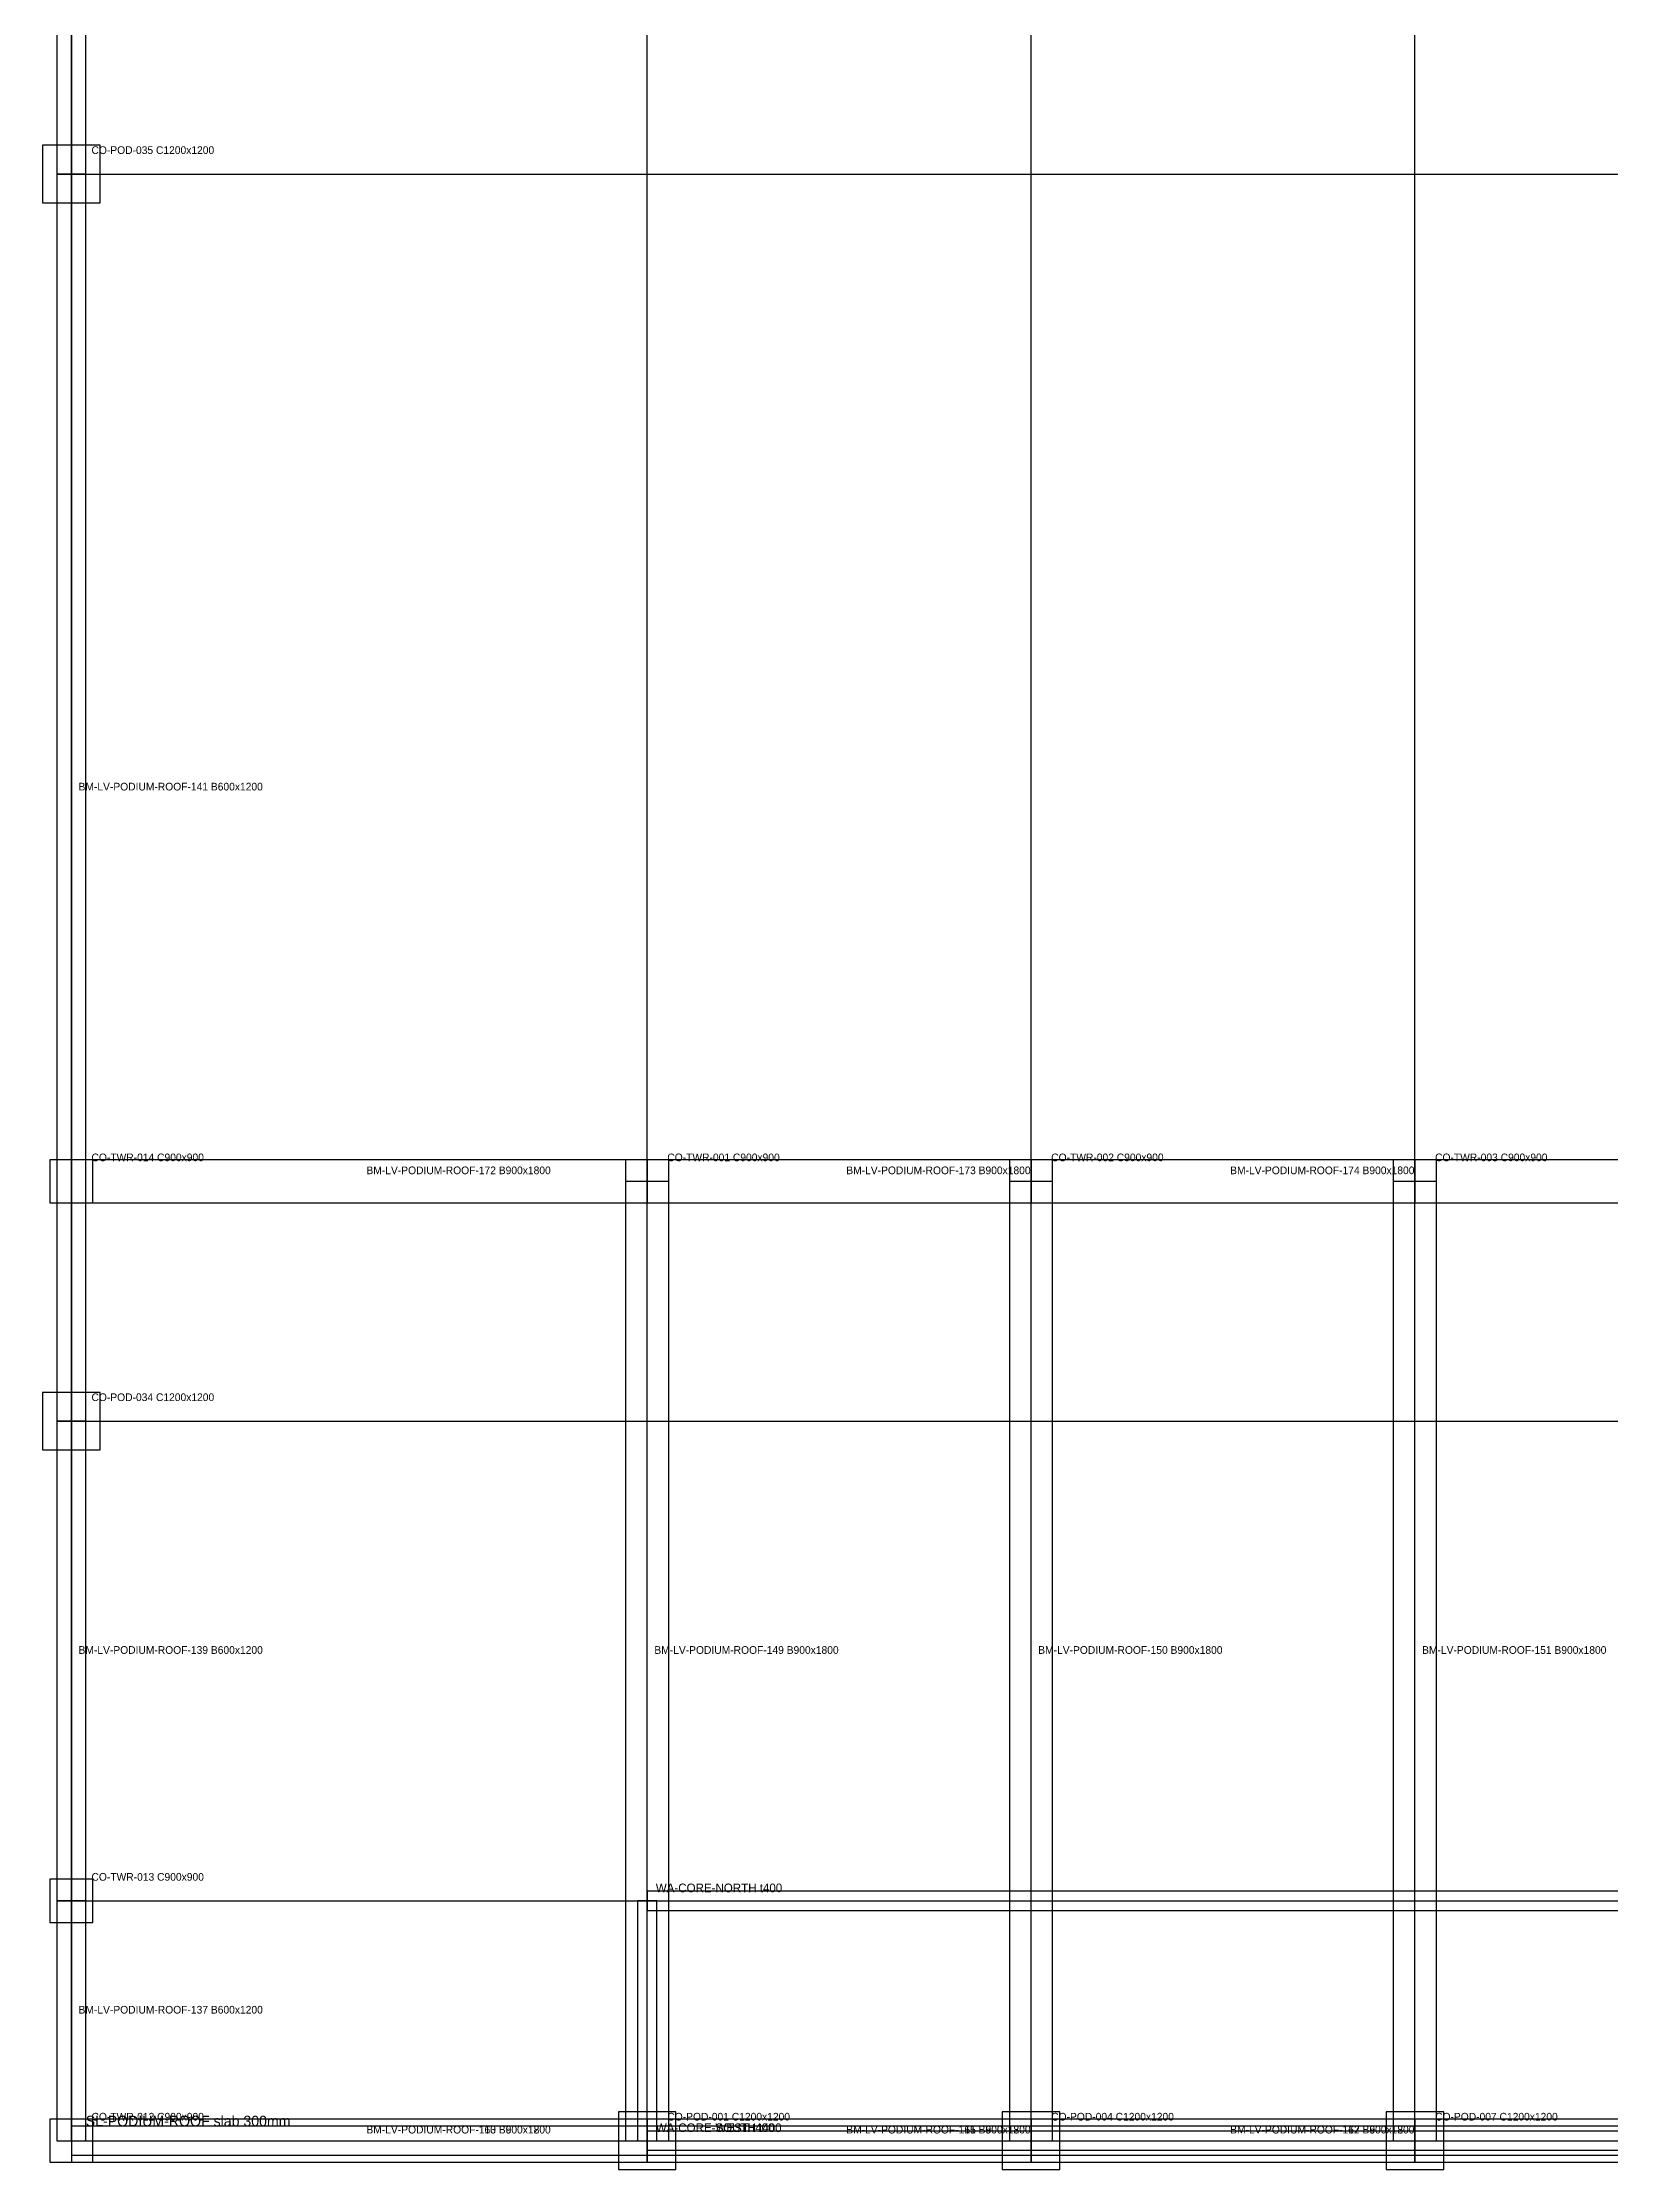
# Model space of a CAD drawing. Header units: millimetres. Extents: x -600 to 226982, y -254450 to 109948.
# Drawn here: x 118400 to 151075, y -127600 to -83257 of the extents above; entities that cross this region are included whole.
import ezdxf

# ---------------------------------------------------------------- set-up
doc = ezdxf.new("R2010")
doc.units = ezdxf.units.MM
for name, color, linetype in [('LV-PODIUM-ROOF_BEAM', 5, 'Continuous'), ('LV-PODIUM-ROOF_COLUMN', 1, 'Continuous'), ('LV-PODIUM-ROOF_GRID', 8, 'Continuous'), ('LV-PODIUM-ROOF_SLAB', 7, 'Continuous'), ('LV-PODIUM-ROOF_WALL', 3, 'Continuous'), ('TEXT', 7, 'Continuous')]:
    doc.layers.add(name, color=color, linetype=linetype)

msp = doc.modelspace()

# ---------------------------------------------------------------- linework, layer by layer
at = {"layer": 'LV-PODIUM-ROOF_BEAM'}
for points in [[(118700, -86000), (119300, -86000), (119300, -54000), (118700, -54000), (118700, -86000)], [(118700, -112000), (119300, -112000), (119300, -86000), (118700, -86000), (118700, -112000)], [(119000, -106550), (119000, -107450), (131000, -107450), (131000, -106550), (119000, -106550)], [(131000, -106550), (131000, -107450), (139000, -107450), (139000, -106550), (131000, -106550)], [(139000, -106550), (139000, -107450), (147000, -107450), (147000, -106550), (139000, -106550)], [(147000, -106550), (147000, -107450), (155000, -107450), (155000, -106550), (147000, -106550)], [(130550, -127000), (131450, -127000), (131450, -107000), (130550, -107000), (130550, -127000)], [(138550, -127000), (139450, -127000), (139450, -107000), (138550, -107000), (138550, -127000)], [(146550, -127000), (147450, -127000), (147450, -107000), (146550, -107000), (146550, -127000)], [(118700, -122000), (119300, -122000), (119300, -112000), (118700, -112000), (118700, -122000)], [(118700, -127000), (119300, -127000), (119300, -122000), (118700, -122000), (118700, -127000)], [(119000, -126550), (119000, -127450), (131000, -127450), (131000, -126550), (119000, -126550)], [(119000, -126700), (119000, -127300), (131000, -127300), (131000, -126700), (119000, -126700)], [(131000, -126550), (131000, -127450), (139000, -127450), (139000, -126550), (131000, -126550)], [(131000, -126700), (131000, -127300), (139000, -127300), (139000, -126700), (131000, -126700)], [(139000, -126550), (139000, -127450), (147000, -127450), (147000, -126550), (139000, -126550)], [(139000, -126700), (139000, -127300), (147000, -127300), (147000, -126700), (139000, -126700)], [(147000, -126550), (147000, -127450), (155000, -127450), (155000, -126550), (147000, -126550)], [(147000, -126700), (147000, -127300), (155000, -127300), (155000, -126700), (147000, -126700)]]:
    msp.add_lwpolyline(points, close=True, dxfattribs=at)
at = {"layer": 'LV-PODIUM-ROOF_COLUMN'}
for points in [[(118400, -86600), (119600, -86600), (119600, -85400), (118400, -85400), (118400, -86600)], [(118550, -107450), (119450, -107450), (119450, -106550), (118550, -106550), (118550, -107450)], [(130550, -107450), (131450, -107450), (131450, -106550), (130550, -106550), (130550, -107450)], [(138550, -107450), (139450, -107450), (139450, -106550), (138550, -106550), (138550, -107450)], [(146550, -107450), (147450, -107450), (147450, -106550), (146550, -106550), (146550, -107450)], [(118400, -112600), (119600, -112600), (119600, -111400), (118400, -111400), (118400, -112600)], [(118550, -122450), (119450, -122450), (119450, -121550), (118550, -121550), (118550, -122450)], [(118550, -127450), (119450, -127450), (119450, -126550), (118550, -126550), (118550, -127450)], [(130400, -127600), (131600, -127600), (131600, -126400), (130400, -126400), (130400, -127600)], [(138400, -127600), (139600, -127600), (139600, -126400), (138400, -126400), (138400, -127600)], [(146400, -127600), (147600, -127600), (147600, -126400), (146400, -126400), (146400, -127600)]]:
    msp.add_lwpolyline(points, close=True, dxfattribs=at)
at = {"layer": 'LV-PODIUM-ROOF_GRID'}
for points in [[(119000, -127000), (119000, -25000)], [(131000, -127000), (131000, -25000)], [(139000, -127000), (139000, -25000)], [(147000, -127000), (147000, -25000)], [(119000, -86000), (223000, -86000)], [(119000, -112000), (223000, -112000)], [(119000, -122000), (223000, -122000)], [(119000, -127000), (223000, -127000)]]:
    msp.add_lwpolyline(points, dxfattribs=at)
at = {"layer": 'LV-PODIUM-ROOF_SLAB'}
msp.add_lwpolyline([(119000, -127000), (223000, -127000), (223000, -25000), (119000, -25000), (119000, -127000)], close=True, dxfattribs=at)
at = {"layer": 'LV-PODIUM-ROOF_WALL'}
for points in [[(131000, -121800), (131000, -122200), (211000, -122200), (211000, -121800), (131000, -121800)], [(130800, -127000), (131200, -127000), (131200, -122000), (130800, -122000), (130800, -127000)], [(131000, -126800), (131000, -127200), (211000, -127200), (211000, -126800), (131000, -126800)]]:
    msp.add_lwpolyline(points, close=True, dxfattribs=at)

# ---------------------------------------------------------------- texts
at = {"layer": 'TEXT'}
for s, height, p in [('CO-POD-035 C1200x1200', 160, (119420, -85580)), ('BM-LV-PODIUM-ROOF-141 B600x1200', 160, (119150, -98850)), ('CO-TWR-014 C900x900', 160, (119420, -106580)), ('CO-TWR-001 C900x900', 160, (131420, -106580)), ('CO-TWR-002 C900x900', 160, (139420, -106580)), ('CO-TWR-003 C900x900', 160, (147420, -106580)), ('BM-LV-PODIUM-ROOF-172 B900x1800', 160, (125150, -106850)), ('BM-LV-PODIUM-ROOF-173 B900x1800', 160, (135150, -106850)), ('BM-LV-PODIUM-ROOF-174 B900x1800', 160, (143150, -106850)), ('CO-POD-034 C1200x1200', 160, (119420, -111580)), ('BM-LV-PODIUM-ROOF-139 B600x1200', 160, (119150, -116850)), ('BM-LV-PODIUM-ROOF-149 B900x1800', 160, (131150, -116850)), ('BM-LV-PODIUM-ROOF-150 B900x1800', 160, (139150, -116850)), ('BM-LV-PODIUM-ROOF-151 B900x1800', 160, (147150, -116850)), ('CO-TWR-013 C900x900', 160, (119420, -121580)), ('WA-CORE-NORTH t400', 180, (131180, -121820)), ('BM-LV-PODIUM-ROOF-137 B600x1200', 160, (119150, -124350)), ('SL-PODIUM-ROOF slab 300mm', 220, (119300, -126700)), ('CO-TWR-012 C900x900', 160, (119420, -126580)), ('BM-LV-PODIUM-ROOF-113 B600x1200', 160, (125150, -126850)), ('BM-LV-PODIUM-ROOF-160 B900x1800', 160, (125150, -126850)), ('WA-CORE-SOUTH t400', 180, (131180, -126820)), ('WA-CORE-WEST t400', 180, (131180, -126820)), ('CO-POD-001 C1200x1200', 160, (131420, -126580)), ('BM-LV-PODIUM-ROOF-115 B600x1200', 160, (135150, -126850)), ('BM-LV-PODIUM-ROOF-161 B900x1800', 160, (135150, -126850)), ('CO-POD-004 C1200x1200', 160, (139420, -126580)), ('BM-LV-PODIUM-ROOF-117 B600x1200', 160, (143150, -126850)), ('BM-LV-PODIUM-ROOF-162 B900x1800', 160, (143150, -126850)), ('CO-POD-007 C1200x1200', 160, (147420, -126580))]:
    msp.add_text(s, height=height, dxfattribs=at).set_placement(p)

doc.saveas('drawing.dxf')
